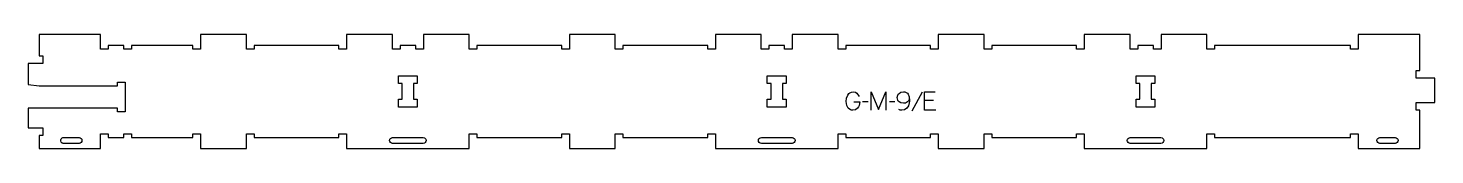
# Model space of a CAD drawing. Header units: millimetres. Extents: x -1155 to 1133, y -92 to 93.
import ezdxf

# ---------------------------------------------------------------- set-up
doc = ezdxf.new("R2010")
doc.units = ezdxf.units.MM
for name, color, linetype, true_color in [('1_ANYTOOL_1MMDEEP_LABELS_S', 2, 'Continuous', 0xffff00), ('3_ANYTOOL_CUTTHROUGH_INSID', 4, 'Continuous', 0x00ffff), ('4_ANYTOOL_CUTTHROUGH_OUTSI', 5, 'Continuous', 0x0000ff)]:
    doc.layers.add(name, color=color, linetype=linetype, true_color=true_color)

msp = doc.modelspace()

# ---------------------------------------------------------------- linework, layer by layer
at = {"layer": '1_ANYTOOL_1MMDEEP_LABELS_S'}
for p, q in [((211, -16.1), (202.2, -16.2)), ((254.5, -16.1), (245.7, -16.2)), ((299.2, -0.5), (282.1, -31.2)), ((317.3, -13.9), (302.7, -13.9))]:
    msp.add_line(p, q, dxfattribs=at)
for points in [[(188.1, -16.2), (197.8, -16.2), (196.8, -22.2), (195.7, -24.5), (194.1, -26.5), (190.4, -29.1), (186.4, -30), (184.4, -29.8), (182.5, -29.2), (178.9, -26.5), (177.4, -24.5), (176.3, -22), (175.4, -15.5), (176.1, -10.2), (178.1, -5.1), (179.7, -2.8), (181.7, -1.3), (184.2, -0.3), (187.1, 0), (190.4, -0.6), (193, -2.3), (196.6, -7.4)], [(216.1, -30), (216.1, 0), (228.1, -28.4), (240.1, -0.1), (240.1, -30)], [(258.7, -9.4), (259.4, -5.5), (260.3, -3.9), (261.5, -2.5), (264.6, -0.6), (268.5, 0), (271.1, -0.2), (273.2, -1), (275, -2.2), (276.3, -3.9), (278.1, -7.9), (278.5, -15.3), (278.2, -17.8), (276.7, -22.5), (274.1, -26.4), (270.5, -29.1), (266.1, -30), (263.4, -29.6), (261.1, -28.5)], [(321.6, -30), (302.7, -30), (302.7, 0), (320.5, 0)], [(278.6, -11.1), (277.2, -13.9), (275, -16.3), (272.1, -18.1), (268.5, -18.6), (264.6, -18), (261.5, -16.2), (260.3, -14.9), (259.4, -13.3), (258.7, -9.4)]]:
    msp.add_lwpolyline(points, dxfattribs=at)
at = {"layer": '3_ANYTOOL_CUTTHROUGH_INSID'}
for points in [[(-528.3, 13.4), (-528.3, -12.1), (-522.3, -12.1), (-522.3, -24.6), (-552.8, -24.6), (-552.8, -12.1), (-546.8, -12.1), (-546.8, 13.4), (-552.8, 13.4), (-552.8, 25.9), (-522.3, 25.9), (-522.3, 13.4)], [(71.7, 13.4), (71.7, -12.1), (77.7, -12.1), (77.7, -24.6), (47.2, -24.6), (47.2, -12.1), (53.2, -12.1), (53.2, 13.4), (47.2, 13.4), (47.2, 25.9), (77.7, 25.9), (77.7, 13.4)], [(671.7, 13.4), (671.7, -12.1), (677.7, -12.1), (677.7, -24.6), (647.2, -24.6), (647.2, -12.1), (653.2, -12.1), (653.2, 13.4), (647.2, 13.4), (647.2, 25.9), (677.7, 25.9), (677.7, 13.4)]]:
    msp.add_lwpolyline(points, close=True, dxfattribs=at)
for points in [[(-1072.5, -83.7), (-1098.3, -83.7), (-1099, -83.6), (-1099.8, -83.3), (-1100.5, -82.8), (-1101.7, -81.5), (-1102.2, -79.8), (-1102.2, -78), (-1101.7, -76.3), (-1100.5, -75), (-1099.8, -74.5), (-1099, -74.2), (-1098.3, -74.2), (-1072.5, -74.2, -1)], [(-512.5, -83.7), (-562.5, -83.7, -1), (-562.5, -74.2), (-512.5, -74.2, -1)], [(87.5, -83.7), (37.5, -83.7, -1), (37.5, -74.2), (87.5, -74.2, -1)], [(687.5, -83.7), (637.5, -83.7, -1), (637.5, -74.2), (687.5, -74.2, -1)], [(1068.6, -83.7), (1043.6, -83.7, -1), (1043.6, -74.2), (1068.6, -74.2, -1)]]:
    msp.add_lwpolyline(points, format="xyb", close=True, dxfattribs=at)
at = {"layer": '4_ANYTOOL_CUTTHROUGH_OUTSI'}
msp.add_lwpolyline([(-1137.3, 93.3), (-1137.3, 58.8), (-1131.5, 58.8, -0.414214), (-1131.3, 58.6), (-1131.3, 46.6, -0.414214), (-1131.5, 46.3), (-1155.3, 46.3), (-1155.3, 11.8), (-1137.5, 9.9), (-1009.8, 9.9), (-1009.8, 15.7, -0.414214), (-1009.5, 15.9), (-997.5, 15.9, -0.414214), (-997.3, 15.7), (-997.3, -32.3, -0.414214), (-997.5, -32.6), (-1009.5, -32.6, -0.414214), (-1009.8, -32.3), (-1009.8, -26.6), (-1155.3, -26.6), (-1155.3, -58.2), (-1131.5, -58.2, -0.414214), (-1131.3, -58.4), (-1131.3, -70.4, -0.414214), (-1131.5, -70.7), (-1137.3, -70.7), (-1137.3, -92.2), (-1037.8, -92.2), (-1037.8, -68.4, -0.414214), (-1037.5, -68.2), (-1025.5, -68.2, -0.414214), (-1025.3, -68.4), (-1025.3, -74.2), (-999.8, -74.2), (-999.8, -68.4, -0.414214), (-999.5, -68.2), (-987.5, -68.2, -0.414214), (-987.3, -68.4), (-987.3, -74.2), (-887.3, -74.2), (-887.3, -68.4, -0.414214), (-887, -68.2), (-875, -68.2, -0.414214), (-874.8, -68.4), (-874.8, -92.2), (-800.3, -92.2), (-800.3, -68.4, -0.414214), (-800, -68.2), (-788, -68.2, -0.414214), (-787.8, -68.4), (-787.8, -74.2), (-649.8, -74.2), (-649.8, -68.4, -0.414214), (-649.5, -68.2), (-637.5, -68.2, -0.414214), (-637.3, -68.4), (-637.3, -92.2), (-437.8, -92.2), (-437.8, -68.4, -0.414214), (-437.5, -68.2), (-425.5, -68.2, -0.414214), (-425.3, -68.4), (-425.3, -74.2), (-287.3, -74.2), (-287.3, -68.4, -0.414214), (-287, -68.2), (-275, -68.2, -0.414214), (-274.8, -68.4), (-274.8, -92.2), (-200.3, -92.2), (-200.3, -68.4, -0.414214), (-200, -68.2), (-188, -68.2, -0.414214), (-187.8, -68.4), (-187.8, -74.2), (-49.8, -74.2), (-49.8, -68.4, -0.414214), (-49.5, -68.2), (-37.5, -68.2, -0.414214), (-37.3, -68.4), (-37.3, -92.2), (162.2, -92.2), (162.2, -68.4, -0.414214), (162.5, -68.2), (174.5, -68.2, -0.414214), (174.7, -68.4), (174.7, -74.2), (312.7, -74.2), (312.7, -68.4, -0.414214), (313, -68.2), (325, -68.2, -0.414214), (325.2, -68.4), (325.2, -92.2), (399.7, -92.2), (399.7, -68.4, -0.414214), (400, -68.2), (412, -68.2, -0.414214), (412.2, -68.4), (412.2, -74.2), (550.2, -74.2), (550.2, -68.4, -0.414214), (550.5, -68.2), (562.5, -68.2, -0.414214), (562.7, -68.4), (562.7, -92.2), (762.2, -92.2), (762.2, -68.4, -0.414214), (762.5, -68.2), (774.5, -68.2, -0.414214), (774.7, -68.4), (774.7, -74.2), (996.1, -74.2), (996.1, -68.4, -0.414214), (996.3, -68.2), (1008.3, -68.2, -0.414214), (1008.6, -68.4), (1008.6, -92.2), (1108.8, -92.2), (1108.8, -29.8), (1103.1, -29.8, -0.414214), (1102.8, -29.6), (1102.8, -17.6, -0.414214), (1103.1, -17.3), (1133.1, -17.3), (1133.1, 22.2), (1103.1, 22.2, -0.414214), (1102.8, 22.4), (1102.8, 34.4, -0.414214), (1103.1, 34.7), (1108.8, 34.7), (1108.8, 93.3), (1008.6, 93.3), (1008.6, 69.6, -0.414214), (1008.3, 69.3), (996.3, 69.3, -0.414214), (996.1, 69.6), (996.1, 75.3), (774.7, 75.3), (774.7, 69.6, -0.414214), (774.5, 69.3), (762.5, 69.3, -0.414214), (762.2, 69.6), (762.2, 93.3), (687.7, 93.3), (687.7, 69.6, -0.414214), (687.5, 69.3), (675.5, 69.3, -0.414214), (675.2, 69.6), (675.2, 75.3), (649.7, 75.3), (649.7, 69.6, -0.414214), (649.5, 69.3), (637.5, 69.3, -0.414214), (637.2, 69.6), (637.2, 93.3), (562.7, 93.3), (562.7, 69.6, -0.414214), (562.5, 69.3), (550.5, 69.3, -0.414214), (550.2, 69.6), (550.2, 75.3), (412.2, 75.3), (412.2, 69.6, -0.414214), (412, 69.3), (400, 69.3, -0.414214), (399.7, 69.6), (399.7, 93.3), (325.2, 93.3), (325.2, 69.6, -0.414214), (325, 69.3), (313, 69.3, -0.414214), (312.7, 69.6), (312.7, 75.3), (174.7, 75.3), (174.7, 69.6, -0.414214), (174.5, 69.3), (162.5, 69.3, -0.414214), (162.2, 69.6), (162.2, 93.3), (87.7, 93.3), (87.7, 69.6, -0.414214), (87.5, 69.3), (75.5, 69.3, -0.414214), (75.2, 69.6), (75.2, 75.3), (49.7, 75.3), (49.7, 69.6, -0.414214), (49.5, 69.3), (37.5, 69.3, -0.414214), (37.2, 69.6), (37.2, 93.3), (-37.3, 93.3), (-37.3, 69.6, -0.414214), (-37.5, 69.3), (-49.5, 69.3, -0.414214), (-49.8, 69.6), (-49.8, 75.3), (-187.8, 75.3), (-187.8, 69.6, -0.414214), (-188, 69.3), (-200, 69.3, -0.414214), (-200.3, 69.6), (-200.3, 93.3), (-274.8, 93.3), (-274.8, 69.6, -0.414214), (-275, 69.3), (-287, 69.3, -0.414214), (-287.3, 69.6), (-287.3, 75.3), (-425.3, 75.3), (-425.3, 69.6, -0.414214), (-425.5, 69.3), (-437.5, 69.3, -0.414214), (-437.8, 69.6), (-437.8, 93.3), (-512.3, 93.3), (-512.3, 69.6, -0.414214), (-512.5, 69.3), (-524.5, 69.3, -0.414214), (-524.8, 69.6), (-524.8, 75.3), (-550.3, 75.3), (-550.3, 69.6, -0.414214), (-550.5, 69.3), (-562.5, 69.3, -0.414214), (-562.8, 69.6), (-562.8, 93.3), (-637.3, 93.3), (-637.3, 69.6, -0.414214), (-637.5, 69.3), (-649.5, 69.3, -0.414214), (-649.8, 69.6), (-649.8, 75.3), (-787.8, 75.3), (-787.8, 69.6, -0.414214), (-788, 69.3), (-800, 69.3, -0.414214), (-800.3, 69.6), (-800.3, 93.3), (-874.8, 93.3), (-874.8, 69.6, -0.414214), (-875, 69.3), (-887, 69.3, -0.414214), (-887.3, 69.6), (-887.3, 75.3), (-987.3, 75.3), (-987.3, 69.6, -0.414214), (-987.5, 69.3), (-999.5, 69.3, -0.414214), (-999.8, 69.6), (-999.8, 75.3), (-1025.3, 75.3), (-1025.3, 69.6, -0.414214), (-1025.5, 69.3), (-1037.5, 69.3, -0.414214), (-1037.8, 69.6), (-1037.8, 93.3)], format="xyb", close=True, dxfattribs=at)

doc.saveas('drawing.dxf')
